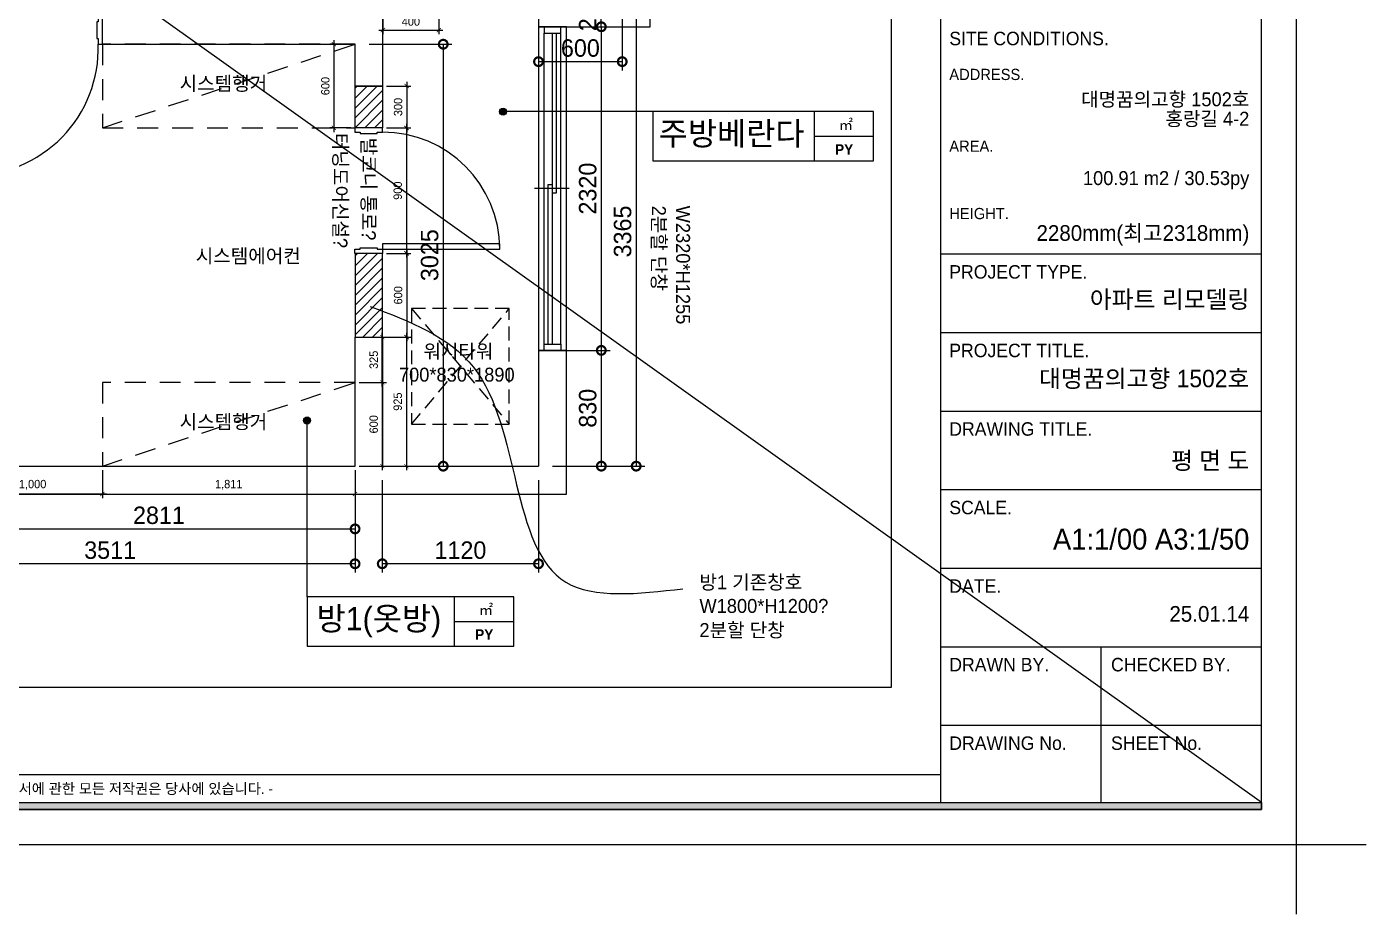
# Model space of a CAD drawing. Header units: millimetres. Extents: x 302328 to 345828, y 111587 to 154829.
# Drawn here: x 314727 to 324328, y 138979 to 145341 of the extents above; entities that cross this region are included whole.
import ezdxf
from ezdxf.enums import TextEntityAlignment as Align

# ---------------------------------------------------------------- set-up
doc = ezdxf.new("R2010")
doc.units = ezdxf.units.MM
doc.header["$LTSCALE"] = 100
doc.header["$PDMODE"] = 3
doc.linetypes.add('DASHEDX2', pattern=[1.5, 1, -0.5])
doc.linetypes.add('HID', pattern=[2.5, 1.5, -1])
doc.layers.get('DEFPOINTS').update_dxf_attribs({"color": 248})
for name, color, linetype in [('0-ELC TEXT', 7, 'Continuous'), ('03-TEXT', 3, 'Continuous'), ('03-WAL NEW', 3, 'Continuous'), ('06-FUR', 6, 'Continuous'), ('07-DIM', 5, 'Continuous'), ('07-DIM WAL', 5, 'Continuous'), ('C-WALL1', 2, 'Continuous'), ('C-WIN', 4, 'Continuous'), ('CO-DO-FR', 7, 'Continuous'), ('CO-DOOR', 8, 'Continuous'), ('F-SYM', 7, 'Continuous'), ('FORM(YOURNAME)-11', 1, 'Continuous'), ('FORM(YOURNAME)-11 @ 1', 1, 'Continuous')]:
    doc.layers.add(name, color=color, linetype=linetype)
doc.styles.add('HY 울릉도 L', font='')
doc.styles.add('HY울릉도L', font='Expo M.ttf')
doc.styles.add('YOURNAME', font='HY울릉도M.TTF')
doc.styles.add('넥슨고딕', font='NEXONLv1GothicBold.ttf')
doc.styles.add('코레일둥고', font='Korail_Round_Gothic_Medium.ttf')
doc.styles.get('HY 울릉도 L').set_extended_font_data('HY울릉도L')
doc.dimstyles.new('30', dxfattribs={"dimscale": 30, "dimtxt": 2, "dimasz": 1, "dimexe": 1, "dimexo": 1, "dimgap": 1, "dimtad": 1, "dimdec": 0, "dimrnd": 0.05, "dimdsep": 46, "dimlunit": 6, "dimtxsty": 'HY 울릉도 L', "dimblk": 'ARCHTICK', "dimcen": 2.5, "dimdle": 1, "dimclrd": 133, "dimclre": 133, "dimclrt": 30, "dimadec": 0, "dimazin": 0, "dimtfac": 1, "dimtdec": 0, "dimtix": 1, "dimtmove": 2, "dimatfit": 3, "dimldrblk": 'ARCHTICK', "dimfxl": 0, "dimlwd": -1, "dimlwe": -1, "dimarcsym": 0})
doc.dimstyles.new('50', dxfattribs={"dimscale": 50, "dimtxt": 2.5, "dimasz": 2.5, "dimexe": 1.25, "dimexo": 2, "dimtad": 1, "dimdec": 0, "dimtxsty": 'HY울릉도L', "dimblk": 'DOTSMALL', "dimcen": 2.5, "dimclrd": 1, "dimclre": 1, "dimclrt": 2, "dimadec": 0, "dimazin": 0, "dimtfac": 1, "dimtdec": 0, "dimtix": 1, "dimtmove": 0, "dimatfit": 3, "dimldrblk": 'DOTSMALL', "dimfxl": 0, "dimarcsym": 0})
pattern_1 = [(45, (0, 0), (-35.355339, 35.355339), [])]

# ---------------------------------------------------------------- blocks, each defined once
blk = doc.blocks.new('FORM-PLAN')
at = {"layer": 'FORM(YOURNAME)-11'}
h = blk.add_hatch(color=256, dxfattribs=at)
h.dxf.hatch_style = 1
h.paths.add_polyline_path([(-71444, 55115), (10556, 55115), (10556, 54915), (-71444, 54915)])
h.paths.add_polyline_path([(-71444, -2085), (10556, -2085), (10556, -2285), (-71444, -2285)])
at = {"layer": 'DEFPOINTS', "color": 158}
for p, q in [((1346, 54915), (1346, -2085)), ((1346, -1285), (-71444, -1285))]:
    blk.add_line(p, q, dxfattribs=at)
for points in [[(-71444, -2285), (10556, -2285), (10556, 55115), (-71444, 55115)], [(-69444, 53115), (-64, 53115), (-64, 1215), (-69444, 1215)]]:
    blk.add_lwpolyline(points, close=True, dxfattribs=at)
at = {"layer": 'DEFPOINTS', "color": 1}
blk.add_lwpolyline([(11556, -5285), (11556, -3285), (13556, -3285)], dxfattribs=at)
at = {"layer": 'FORM(YOURNAME)-11', "color": 14}
for p, q in [((1346, 13651), (10556, 13651)), ((1346, 11398), (10556, 11398)), ((1346, 9146), (10556, 9146)), ((1346, 6893), (10556, 6893)), ((1346, 4641), (10556, 4641)), ((1346, 2388), (10556, 2388)), ((5951, 2388), (5951, -2085)), ((1346, 136), (10556, 136))]:
    blk.add_line(p, q, dxfattribs=at)
at = {"layer": 'FORM(YOURNAME)-11', "color": 250}
blk.add_lwpolyline([(-72444, -3285), (11556, -3285), (11556, 56115), (-72444, 56115)], close=True, dxfattribs=at)
at = {"layer": 'FORM(YOURNAME)-11'}
blk.add_lwpolyline([(-71444, -2085), (10556, -2085), (10556, -2285), (-71444, -2285)], close=True, dxfattribs=at)
at = {"layer": 'FORM(YOURNAME)-11', "color": 14, "style": 'YOURNAME'}
for s, height, p in [('SITE CONDITIONS.', 386.14, (1603, 19829)), ('PROJECT TYPE.', 386.14, (1603, 13136)), ('PROJECT TITLE.', 386.14, (1603, 10883)), ('DRAWING TITLE.', 386.14, (1603, 8631)), ('SCALE.', 386.1, (1603, 6378)), ('DATE.', 386.1, (1603, 4126)), ('DRAWN BY.', 386.1, (1603, 1873)), ('CHECKED BY.', 386.14, (6240, 1873)), ('DRAWING No.', 386.14, (1603, -379)), ('SHEET No.', 386.1, (6240, -379))]:
    blk.add_text(s, height=height, dxfattribs=at).set_placement(p, align=Align.MIDDLE_LEFT)
at = {"layer": 'FORM(YOURNAME)-11', "color": 251, "style": 'YOURNAME'}
for s, p in [('ADDRESS.', (1603, 18799)), ('AREA.', (1603, 16740)), ('HEIGHT.', (1603, 14809))]:
    blk.add_text(s, height=321.8, dxfattribs=at).set_placement(p, align=Align.MIDDLE_LEFT)
at = {"layer": 'FORM(YOURNAME)-11', "color": 1, "style": 'YOURNAME'}
blk.add_text("- 본 도서는 어떠한 경우에도 무단으로 도용할 수 없으며 도용시 '지적재산권' 보호에 관한 법률에 의거, 법적 분쟁이 발생합니다.  또한 본 도서에 관한 모든 저작권은 당사에 있습니다. -", height=300, dxfattribs=at).set_placement((-32990, -1685), align=Align.MIDDLE_CENTER)
at = {"layer": 'FORM(YOURNAME)-11', "color": 3, "style": 'YOURNAME'}
for tag, height, p in [('1', 450, (9905, 18188)), ('2', 450, (9905, 17544)), ('3', 450, (9905, 16257)), ('4', 450, (9905, 14326)), ('5', 515, (9905, 12009)), ('6', 515, (9905, 9757)), ('7', 515, (9905, 7504)), ('8', 515, (9905, 5252)), ('9', 515, (9905, 2999)), ('10', 515, (5655, 811)), ('11', 515, (9905, 747)), ('12', 515, (5655, -1441)), ('13', 515, (9905, -1441))]:
    blk.add_attdef(tag, text='', height=height, dxfattribs=at).set_placement(p, align=Align.MIDDLE_RIGHT)
blk = doc.blocks.new('*U953')
at = {"layer": 'F-SYM'}
ref = blk.add_blockref('FORM-PLAN', (320938.8, 140299.7), dxfattribs=dict(at, xscale=0.2500000000000001, yscale=0.2500000000000001, zscale=0.2500000000000001))
ref.add_attrib('4', '2280mm(최고2318mm)', dxfattribs={"layer": 'FORM(YOURNAME)-11 @ 1', "color": 3, "height": 112.5, "style": 'YOURNAME'}).set_placement((323490.1, 143862.5), align=Align.MIDDLE_RIGHT)
ref.add_attrib('3', '100.91 m2 / 30.53py', dxfattribs={"layer": 'FORM(YOURNAME)-11 @ 1', "color": 3, "height": 100, "style": 'YOURNAME'}).set_placement((323490.1, 144256.2), align=Align.MIDDLE_RIGHT)
ref.add_attrib('2', '홍랑길 4-2', dxfattribs={"layer": 'FORM(YOURNAME)-11 @ 1', "color": 3, "height": 100, "style": 'YOURNAME'}).set_placement((323490.1, 144681.7), align=Align.MIDDLE_RIGHT)
ref.add_attrib('1', '대명꿈의고향 1502호', dxfattribs={"layer": 'FORM(YOURNAME)-11 @ 1', "color": 3, "height": 100, "style": 'YOURNAME'}).set_placement((323490.1, 144821.1), align=Align.MIDDLE_RIGHT)
ref.add_attrib('5', '아파트 리모델링', dxfattribs={"layer": 'FORM(YOURNAME)-11 @ 1', "color": 3, "height": 125, "style": 'YOURNAME'}).set_placement((323490.1, 143386.4), align=Align.MIDDLE_RIGHT)
ref.add_attrib('6', '대명꿈의고향 1502호', dxfattribs={"layer": 'FORM(YOURNAME)-11 @ 1', "color": 3, "height": 125, "style": 'YOURNAME'}).set_placement((323490.1, 142819.1), align=Align.MIDDLE_RIGHT)
ref.add_attrib('7', '평 면 도', dxfattribs={"layer": 'FORM(YOURNAME)-11 @ 1', "color": 3, "height": 125, "style": 'YOURNAME'}).set_placement((323490.1, 142231.3), align=Align.MIDDLE_RIGHT)
ref.add_attrib('8', 'A1:1/00 A3:1/50', dxfattribs={"layer": 'FORM(YOURNAME)-11 @ 1', "color": 3, "height": 150, "style": 'YOURNAME'}).set_placement((323490.1, 141667.5), align=Align.MIDDLE_RIGHT)
ref.add_attrib('9', '25.01.14', dxfattribs={"layer": 'FORM(YOURNAME)-11 @ 1', "color": 3, "height": 112.5, "style": 'YOURNAME'}).set_placement((323490.1, 141131.7), align=Align.MIDDLE_RIGHT)
blk = doc.blocks.new('FLOORPLAN')
at = {"layer": 'C-WALL1'}
for p, q in [((340382.6, 99519.1), (340382.6, 99734.1)), ((336456.6, 99394.1), (336456.6, 99594.1)), ((338467.6, 99094.1), (338467.6, 99639.1)), ((339582.6, 99519.1), (340382.6, 99519.1)), ((336456.6, 99394.1), (338267.6, 99394.1)), ((338267.6, 99094.1), (338267.6, 99394.1)), ((338467.6, 99094.1), (338267.6, 99094.1)), ((338267.6, 96369.1), (338267.6, 97294.1)), ((338267.6, 97294.1), (338467.6, 97294.1)), ((338467.6, 96369.1), (338467.6, 97294.1)), ((339782.6, 96169.1), (339782.6, 97199.1)), ((334756.6, 96369.1), (338267.6, 96369.1)), ((338467.6, 96369.1), (339582.6, 96369.1)), ((327876.6, 96169.1), (339782.6, 96169.1))]:
    blk.add_line(p, q, dxfattribs=at)
blk.add_lwpolyline([(339782.6, 97199.1), (339582.6, 97199.1), (339582.6, 96369.1)], dxfattribs=at)
at = {"layer": 'C-WIN'}
for p, q in [((339622.6, 97244.1), (339622.6, 99474.1)), ((339682.6, 97244.1), (339682.6, 99474.1)), ((339742.6, 97244.1), (339742.6, 99474.1)), ((339802.6, 98359.1), (339552.6, 98359.1))]:
    blk.add_line(p, q, dxfattribs=at)
for points in [[(339582.6, 99519.1), (339582.6, 97199.1), (339782.6, 97199.1), (339782.6, 99519.1)], [(339622.6, 99474.1), (339742.6, 99474.1), (339742.6, 99519.1), (339622.6, 99519.1)], [(339742.6, 97199.1), (339622.6, 97199.1), (339622.6, 97244.1), (339742.6, 97244.1)]]:
    blk.add_lwpolyline(points, close=True, dxfattribs=at)
for points in [[(339682.6, 98329.1), (339712.6, 98329.1), (339712.6, 99474.1)], [(339652.6, 97244.1), (339652.6, 98389.1), (339682.6, 98389.1)]]:
    blk.add_lwpolyline(points, dxfattribs=at)
at = {"layer": 'CO-DO-FR'}
blk.add_lwpolyline([(336456.6, 99394.1), (336456.6, 99594.1), (336426.6, 99594.1), (336426.6, 99554.1), (336416.6, 99554.1), (336416.6, 99434.1), (336426.6, 99434.1), (336426.6, 99394.1), (336456.6, 99394.1)], close=True, dxfattribs=at)
at = {"layer": 'CO-DOOR'}
blk.add_arc((335516.6, 99364.5), 910.5, 269.3707, 1.86142, dxfattribs=at)
blk = doc.blocks.new('_DOTSMALL')
at = {"color": 0, "linetype": 'ByBlock', "const_width": 0.5}
blk.add_lwpolyline([(-0.0625, 0, 1), (0.0625, 0, 1)], format="xyb", close=True, dxfattribs=at)
blk = doc.blocks.new('*D633')
at = {"layer": '07-DIM', "color": 1, "lineweight": -2}
for p, q in [((318395.3, 145456), (318395.3, 145028.5)), ((318995.3, 145456), (318995.3, 145028.5)), ((318395.3, 145091), (318995.3, 145091))]:
    blk.add_line(p, q, dxfattribs=at)
at = {"layer": 'DEFPOINTS', "color": 0}
for p in [(318395.3, 145556), (318995.3, 145556), (318995.3, 145091)]:
    blk.add_point(p, dxfattribs=at)
at = {"layer": '07-DIM', "color": 1, "lineweight": -2, "xscale": 125, "yscale": 125, "zscale": 125, "rotation": 180}
blk.add_blockref('_DOTSMALL', (318395.3, 145091), dxfattribs=at)
at = {"layer": '07-DIM', "color": 1, "lineweight": -2, "xscale": 125, "yscale": 125, "zscale": 125}
blk.add_blockref('_DOTSMALL', (318995.3, 145091), dxfattribs=at)
at = {"layer": '07-DIM', "color": 2, "insert": (318695.3, 145187.9), "char_height": 125, "attachment_point": 5, "style": 'HY울릉도L'}
blk.add_mtext('600', dxfattribs=at)
blk = doc.blocks.new('*D634')
at = {"layer": '07-DIM', "color": 1, "lineweight": -2}
for p, q in [((318495.3, 145556), (319157.8, 145556)), ((319095.3, 145556), (319095.3, 142191)), ((318495.3, 142191), (319157.8, 142191))]:
    blk.add_line(p, q, dxfattribs=at)
at = {"layer": 'DEFPOINTS', "color": 0}
for p in [(318395.3, 145556), (318395.3, 142191), (319095.3, 142191)]:
    blk.add_point(p, dxfattribs=at)
at = {"layer": '07-DIM', "color": 1, "lineweight": -2, "xscale": 125, "yscale": 125, "zscale": 125}
for p, rotation in [((319095.3, 145556), 90), ((319095.3, 142191), 270)]:
    blk.add_blockref('_DOTSMALL', p, dxfattribs=dict(at, rotation=rotation))
at = {"layer": '07-DIM', "color": 2, "insert": (318998.4, 143873.5), "char_height": 125, "attachment_point": 5, "rotation": 90, "style": 'HY울릉도L'}
blk.add_mtext('3365', dxfattribs=at)
blk = doc.blocks.new('*D635')
at = {"layer": '07-DIM', "color": 1, "lineweight": -2}
for p, q in [((318845.3, 145556), (318845.3, 145681)), ((318495.3, 145556), (318907.8, 145556)), ((318845.3, 145341), (318845.3, 145556)), ((318495.3, 145341), (318907.8, 145341)), ((318845.3, 145341), (318845.3, 145216))]:
    blk.add_line(p, q, dxfattribs=at)
at = {"layer": 'DEFPOINTS', "color": 0}
for p in [(318395.3, 145556), (318845.3, 145556), (318395.3, 145341)]:
    blk.add_point(p, dxfattribs=at)
at = {"layer": '07-DIM', "color": 1, "lineweight": -2, "xscale": 125, "yscale": 125, "zscale": 125}
for p, rotation in [((318845.3, 145556), 270), ((318845.3, 145341), 90)]:
    blk.add_blockref('_DOTSMALL', p, dxfattribs=dict(at, rotation=rotation))
at = {"layer": '07-DIM', "color": 2, "insert": (318748.4, 145448.5), "char_height": 125, "attachment_point": 5, "rotation": 90, "style": 'HY울릉도L'}
blk.add_mtext('215', dxfattribs=at)
blk = doc.blocks.new('*D636')
at = {"layer": '07-DIM', "color": 1, "lineweight": -2}
for p, q in [((318495.3, 145341), (318907.8, 145341)), ((318845.3, 145341), (318845.3, 143021)), ((318535.3, 143021), (318907.8, 143021))]:
    blk.add_line(p, q, dxfattribs=at)
at = {"layer": 'DEFPOINTS', "color": 0}
for p in [(318395.3, 145341), (318435.3, 143021), (318845.3, 143021)]:
    blk.add_point(p, dxfattribs=at)
at = {"layer": '07-DIM', "color": 1, "lineweight": -2, "xscale": 125, "yscale": 125, "zscale": 125}
for p, rotation in [((318845.3, 145341), 90), ((318845.3, 143021), 270)]:
    blk.add_blockref('_DOTSMALL', p, dxfattribs=dict(at, rotation=rotation))
at = {"layer": '07-DIM', "color": 2, "insert": (318748.3, 144181), "char_height": 125, "attachment_point": 5, "rotation": 90, "style": 'HY울릉도L'}
blk.add_mtext('2320', dxfattribs=at)
blk = doc.blocks.new('*D637')
at = {"layer": '07-DIM', "color": 1, "lineweight": -2}
for p, q in [((318495.3, 143021), (318907.8, 143021)), ((318845.3, 143021), (318845.3, 142191)), ((318495.3, 142191), (318907.8, 142191))]:
    blk.add_line(p, q, dxfattribs=at)
at = {"layer": 'DEFPOINTS', "color": 0}
for p in [(318395.3, 143021), (318395.3, 142191), (318845.3, 142191)]:
    blk.add_point(p, dxfattribs=at)
at = {"layer": '07-DIM', "color": 1, "lineweight": -2, "xscale": 125, "yscale": 125, "zscale": 125}
for p, rotation in [((318845.3, 143021), 90), ((318845.3, 142191), 270)]:
    blk.add_blockref('_DOTSMALL', p, dxfattribs=dict(at, rotation=rotation))
at = {"layer": '07-DIM', "color": 2, "insert": (318748.3, 142606), "char_height": 125, "attachment_point": 5, "rotation": 90, "style": 'HY울릉도L'}
blk.add_mtext('830', dxfattribs=at)
blk = doc.blocks.new('*D638')
at = {"layer": '07-DIM', "color": 1, "lineweight": -2}
for p, q in [((317275.3, 142091), (317275.3, 141428.5)), ((318395.3, 142091), (318395.3, 141428.5)), ((318395.3, 141491), (317275.3, 141491))]:
    blk.add_line(p, q, dxfattribs=at)
at = {"layer": 'DEFPOINTS', "color": 0}
for p in [(317275.3, 142191), (318395.3, 142191), (317275.3, 141491)]:
    blk.add_point(p, dxfattribs=at)
at = {"layer": '07-DIM', "color": 1, "lineweight": -2, "xscale": 125, "yscale": 125, "zscale": 125, "rotation": 180}
blk.add_blockref('_DOTSMALL', (317275.3, 141491), dxfattribs=at)
at = {"layer": '07-DIM', "color": 1, "lineweight": -2, "xscale": 125, "yscale": 125, "zscale": 125}
blk.add_blockref('_DOTSMALL', (318395.3, 141491), dxfattribs=at)
at = {"layer": '07-DIM', "color": 2, "insert": (317835.3, 141588), "char_height": 125, "attachment_point": 5, "style": 'HY울릉도L'}
blk.add_mtext('1120', dxfattribs=at)
blk = doc.blocks.new('*D639')
at = {"layer": '07-DIM', "color": 1, "lineweight": -2}
for p, q in [((313569.3, 142091), (313569.3, 141428.5)), ((317080.3, 142091), (317080.3, 141428.5)), ((317080.3, 141491), (313569.3, 141491))]:
    blk.add_line(p, q, dxfattribs=at)
at = {"layer": 'DEFPOINTS', "color": 0}
for p in [(313569.3, 142191), (317080.3, 142191), (313569.3, 141491)]:
    blk.add_point(p, dxfattribs=at)
at = {"layer": '07-DIM', "color": 1, "lineweight": -2, "xscale": 125, "yscale": 125, "zscale": 125, "rotation": 180}
blk.add_blockref('_DOTSMALL', (313569.3, 141491), dxfattribs=at)
at = {"layer": '07-DIM', "color": 1, "lineweight": -2, "xscale": 125, "yscale": 125, "zscale": 125}
blk.add_blockref('_DOTSMALL', (317080.3, 141491), dxfattribs=at)
at = {"layer": '07-DIM', "color": 2, "insert": (315324.8, 141587.9), "char_height": 125, "attachment_point": 5, "style": 'HY울릉도L'}
blk.add_mtext('3511', dxfattribs=at)
blk = doc.blocks.new('*D641')
at = {"layer": '07-DIM', "color": 1, "lineweight": -2}
for p, q in [((314269.3, 142091), (314269.3, 141678.5)), ((317080.3, 142091), (317080.3, 141678.5)), ((314269.3, 141741), (317080.3, 141741))]:
    blk.add_line(p, q, dxfattribs=at)
at = {"layer": 'DEFPOINTS', "color": 0}
for p in [(314269.3, 142191), (317080.3, 142191), (317080.3, 141741)]:
    blk.add_point(p, dxfattribs=at)
at = {"layer": '07-DIM', "color": 1, "lineweight": -2, "xscale": 125, "yscale": 125, "zscale": 125, "rotation": 180}
blk.add_blockref('_DOTSMALL', (314269.3, 141741), dxfattribs=at)
at = {"layer": '07-DIM', "color": 1, "lineweight": -2, "xscale": 125, "yscale": 125, "zscale": 125}
blk.add_blockref('_DOTSMALL', (317080.3, 141741), dxfattribs=at)
at = {"layer": '07-DIM', "color": 2, "insert": (315674.8, 141837.9), "char_height": 125, "attachment_point": 5, "style": 'HY울릉도L'}
blk.add_mtext('2811', dxfattribs=at)
blk = doc.blocks.new('*D659')
at = {"layer": '07-DIM', "color": 1, "lineweight": -2}
for p, q in [((317180.3, 145216), (317774.8, 145216)), ((317712.3, 145216), (317712.3, 142191)), ((317180.3, 142191), (317774.8, 142191))]:
    blk.add_line(p, q, dxfattribs=at)
at = {"layer": 'DEFPOINTS', "color": 0}
for p in [(317080.3, 145216), (317080.3, 142191), (317712.3, 142191)]:
    blk.add_point(p, dxfattribs=at)
at = {"layer": '07-DIM', "color": 1, "lineweight": -2, "xscale": 125, "yscale": 125, "zscale": 125}
for p, rotation in [((317712.3, 145216), 90), ((317712.3, 142191), 270)]:
    blk.add_blockref('_DOTSMALL', p, dxfattribs=dict(at, rotation=rotation))
at = {"layer": '07-DIM', "color": 2, "insert": (317615.2, 143703.5), "char_height": 125, "attachment_point": 5, "rotation": 90, "style": 'HY울릉도L'}
blk.add_mtext('3025', dxfattribs=at)
blk = doc.blocks.new('_ArchTick')
at = {"color": 0, "linetype": 'ByBlock', "const_width": 0.15}
blk.add_lwpolyline([(-0.5, -0.5), (0.5, 0.5)], dxfattribs=at)
blk = doc.blocks.new('*D674')
at = {"layer": '07-DIM WAL', "color": 133}
for p, q in [((314269.3, 142161), (314269.3, 141961)), ((315269.3, 142161), (315269.3, 141961)), ((315299.3, 141991), (314239.3, 141991))]:
    blk.add_line(p, q, dxfattribs=at)
at = {"layer": 'DEFPOINTS', "color": 0}
for p in [(314269.3, 142191), (315269.3, 142191), (314269.3, 141991)]:
    blk.add_point(p, dxfattribs=at)
at = {"layer": '07-DIM WAL', "color": 133, "xscale": 30, "yscale": 30, "zscale": 30, "rotation": 180}
blk.add_blockref('_ArchTick', (314269.3, 141991), dxfattribs=at)
at = {"layer": '07-DIM WAL', "color": 133, "xscale": 30, "yscale": 30, "zscale": 30}
blk.add_blockref('_ArchTick', (315269.3, 141991), dxfattribs=at)
at = {"layer": '07-DIM WAL', "color": 30, "insert": (314769.3, 142056.9), "char_height": 60, "attachment_point": 5, "style": 'HY 울릉도 L'}
blk.add_mtext('1,000', dxfattribs=at)
blk = doc.blocks.new('*D675')
at = {"layer": '07-DIM WAL', "color": 133}
for p, q in [((315269.3, 142161), (315269.3, 141961)), ((317080.3, 142161), (317080.3, 141961)), ((315239.3, 141991), (317110.3, 141991))]:
    blk.add_line(p, q, dxfattribs=at)
at = {"layer": 'DEFPOINTS', "color": 0}
for p in [(315269.3, 142191), (317080.3, 142191), (317080.3, 141991)]:
    blk.add_point(p, dxfattribs=at)
at = {"layer": '07-DIM WAL', "color": 133, "xscale": 30, "yscale": 30, "zscale": 30, "rotation": 180}
blk.add_blockref('_ArchTick', (315269.3, 141991), dxfattribs=at)
at = {"layer": '07-DIM WAL', "color": 133, "xscale": 30, "yscale": 30, "zscale": 30}
blk.add_blockref('_ArchTick', (317080.3, 141991), dxfattribs=at)
at = {"layer": '07-DIM WAL', "color": 30, "insert": (316174.8, 142056.9), "char_height": 60, "attachment_point": 5, "style": 'HY 울릉도 L'}
blk.add_mtext('1,811', dxfattribs=at)
blk = doc.blocks.new('*D676')
at = {"layer": '07-DIM WAL', "color": 133}
for p, q in [((317110.3, 142791), (317305.3, 142791)), ((317275.3, 142821), (317275.3, 142161)), ((317110.3, 142191), (317305.3, 142191))]:
    blk.add_line(p, q, dxfattribs=at)
at = {"layer": 'DEFPOINTS', "color": 0}
for p in [(317080.3, 142791), (317080.3, 142191), (317275.3, 142191)]:
    blk.add_point(p, dxfattribs=at)
at = {"layer": '07-DIM WAL', "color": 133, "xscale": 30, "yscale": 30, "zscale": 30}
for p, rotation in [((317275.3, 142791), 90), ((317275.3, 142191), 270)]:
    blk.add_blockref('_ArchTick', p, dxfattribs=dict(at, rotation=rotation))
at = {"layer": '07-DIM WAL', "color": 30, "insert": (317214, 142491), "char_height": 60, "attachment_point": 5, "rotation": 90, "style": 'HY 울릉도 L'}
blk.add_mtext('600', dxfattribs=at)
blk = doc.blocks.new('*D677')
at = {"layer": '07-DIM WAL', "color": 133}
for p, q in [((317050.3, 145216), (316898.7, 145216)), ((316928.7, 145246), (316928.7, 144586)), ((317050.3, 144616), (316898.7, 144616))]:
    blk.add_line(p, q, dxfattribs=at)
at = {"layer": 'DEFPOINTS', "color": 0}
for p in [(317080.3, 145216), (316928.7, 144616), (317080.3, 144616)]:
    blk.add_point(p, dxfattribs=at)
at = {"layer": '07-DIM WAL', "color": 133, "xscale": 30, "yscale": 30, "zscale": 30}
for p, rotation in [((316928.7, 145216), 90), ((316928.7, 144616), 270)]:
    blk.add_blockref('_ArchTick', p, dxfattribs=dict(at, rotation=rotation))
at = {"layer": '07-DIM WAL', "color": 30, "insert": (316867.4, 144916), "char_height": 60, "attachment_point": 5, "rotation": 90, "style": 'HY 울릉도 L'}
blk.add_mtext('600', dxfattribs=at)
blk = doc.blocks.new('*D678')
at = {"layer": '07-DIM WAL', "color": 133}
for p, q in [((317275.3, 142761), (317275.3, 143146)), ((317110.3, 143116), (317305.3, 143116)), ((317110.3, 142791), (317305.3, 142791))]:
    blk.add_line(p, q, dxfattribs=at)
at = {"layer": 'DEFPOINTS', "color": 0}
for p in [(317080.3, 143116), (317275.3, 143116), (317080.3, 142791)]:
    blk.add_point(p, dxfattribs=at)
at = {"layer": '07-DIM WAL', "color": 133, "xscale": 30, "yscale": 30, "zscale": 30}
for p, rotation in [((317275.3, 143116), 90), ((317275.3, 142791), 270)]:
    blk.add_blockref('_ArchTick', p, dxfattribs=dict(at, rotation=rotation))
at = {"layer": '07-DIM WAL', "color": 30, "insert": (317214, 142953.5), "char_height": 60, "attachment_point": 5, "rotation": 90, "style": 'HY 울릉도 L'}
blk.add_mtext('325', dxfattribs=at)
blk = doc.blocks.new('*D680')
at = {"layer": '07-DIM WAL', "color": 133}
for p, q in [((317305.3, 144916), (317480.4, 144916)), ((317450.4, 144946), (317450.4, 144586)), ((317307.8, 144616), (317480.4, 144616))]:
    blk.add_line(p, q, dxfattribs=at)
at = {"layer": 'DEFPOINTS', "color": 0}
for p in [(317275.3, 144916), (317277.8, 144616), (317450.4, 144616)]:
    blk.add_point(p, dxfattribs=at)
at = {"layer": '07-DIM WAL', "color": 133, "xscale": 30, "yscale": 30, "zscale": 30}
for p, rotation in [((317450.4, 144916), 90), ((317450.4, 144616), 270)]:
    blk.add_blockref('_ArchTick', p, dxfattribs=dict(at, rotation=rotation))
at = {"layer": '07-DIM WAL', "color": 30, "insert": (317389, 144766), "char_height": 60, "attachment_point": 5, "rotation": 90, "style": 'HY 울릉도 L'}
blk.add_mtext('300', dxfattribs=at)
blk = doc.blocks.new('*D681')
at = {"layer": '07-DIM WAL', "color": 133}
for p, q in [((317305.3, 144616), (317477.9, 144616)), ((317447.9, 144646), (317447.9, 143686)), ((317305.3, 143716), (317477.9, 143716))]:
    blk.add_line(p, q, dxfattribs=at)
at = {"layer": 'DEFPOINTS', "color": 0}
for p in [(317275.3, 144616), (317275.3, 143716), (317447.9, 143716)]:
    blk.add_point(p, dxfattribs=at)
at = {"layer": '07-DIM WAL', "color": 133, "xscale": 30, "yscale": 30, "zscale": 30}
for p, rotation in [((317447.9, 144616), 90), ((317447.9, 143716), 270)]:
    blk.add_blockref('_ArchTick', p, dxfattribs=dict(at, rotation=rotation))
at = {"layer": '07-DIM WAL', "color": 30, "insert": (317386.6, 144166), "char_height": 60, "attachment_point": 5, "rotation": 90, "style": 'HY 울릉도 L'}
blk.add_mtext('900', dxfattribs=at)
blk = doc.blocks.new('*D682')
at = {"layer": '07-DIM WAL', "color": 133}
for p, q in [((317447.9, 143146), (317447.9, 142161)), ((317305.3, 143116), (317477.9, 143116)), ((317305.3, 142191), (317477.9, 142191))]:
    blk.add_line(p, q, dxfattribs=at)
at = {"layer": 'DEFPOINTS', "color": 0}
for p in [(317275.3, 143116), (317275.3, 142191), (317447.9, 142191)]:
    blk.add_point(p, dxfattribs=at)
at = {"layer": '07-DIM WAL', "color": 133, "xscale": 30, "yscale": 30, "zscale": 30}
for p, rotation in [((317447.9, 143116), 90), ((317447.9, 142191), 270)]:
    blk.add_blockref('_ArchTick', p, dxfattribs=dict(at, rotation=rotation))
at = {"layer": '07-DIM WAL', "color": 30, "insert": (317386.5, 142653.5), "char_height": 60, "attachment_point": 5, "rotation": 90, "style": 'HY 울릉도 L'}
blk.add_mtext('925', dxfattribs=at)
blk = doc.blocks.new('D-001')
at = {"layer": 'CO-DO-FR'}
for points in [[(0, 200), (0, 0), (30, 0), (30, 40), (40, 40), (40, 160), (30, 160), (30, 200), (0, 200)], [(900, 200), (900, 0), (870, 0), (870, 40), (860, 40), (860, 160), (870, 160), (870, 200), (900, 200)]]:
    blk.add_lwpolyline(points, close=True, dxfattribs=at)
at = {"layer": 'CO-DOOR'}
blk.add_lwpolyline([(830, 1040), (830, 200), (870, 200), (870, 1040)], close=True, dxfattribs=at)
blk.add_arc((870, 200), 840, 90, 180, dxfattribs=at)
blk = doc.blocks.new('*D689')
at = {"layer": '07-DIM WAL', "color": 133}
for p, q in [((317450.4, 143746), (317450.4, 143086)), ((317307.8, 143716), (317480.4, 143716)), ((317305.3, 143116), (317480.4, 143116))]:
    blk.add_line(p, q, dxfattribs=at)
at = {"layer": 'DEFPOINTS', "color": 0}
for p in [(317277.8, 143716), (317275.3, 143116), (317450.4, 143116)]:
    blk.add_point(p, dxfattribs=at)
at = {"layer": '07-DIM WAL', "color": 133, "xscale": 30, "yscale": 30, "zscale": 30}
for p, rotation in [((317450.4, 143716), 90), ((317450.4, 143116), 270)]:
    blk.add_blockref('_ArchTick', p, dxfattribs=dict(at, rotation=rotation))
at = {"layer": '07-DIM WAL', "color": 30, "insert": (317389.1, 143416), "char_height": 60, "attachment_point": 5, "rotation": 90, "style": 'HY 울릉도 L'}
blk.add_mtext('600', dxfattribs=at)
blk = doc.blocks.new('*D694')
at = {"layer": '06-FUR', "color": 133}
for p, q in [((317280.3, 145431), (317280.3, 145287.1)), ((317680.4, 145431.1), (317680.4, 145287.1)), ((317250.3, 145317.1), (317710.4, 145317.1))]:
    blk.add_line(p, q, dxfattribs=at)
at = {"layer": 'DEFPOINTS', "color": 0}
for p in [(317280.3, 145461), (317680.4, 145461.1), (317680.4, 145317.1)]:
    blk.add_point(p, dxfattribs=at)
at = {"layer": '06-FUR', "color": 133, "xscale": 30, "yscale": 30, "zscale": 30, "rotation": 180}
blk.add_blockref('_ArchTick', (317280.3, 145317.1), dxfattribs=at)
at = {"layer": '06-FUR', "color": 133, "xscale": 30, "yscale": 30, "zscale": 30}
blk.add_blockref('_ArchTick', (317680.4, 145317.1), dxfattribs=at)
at = {"layer": '06-FUR', "color": 30, "insert": (317480.4, 145378.3), "char_height": 60, "attachment_point": 5, "style": 'HY 울릉도 L'}
blk.add_mtext('400', dxfattribs=at)

msp = doc.modelspace()

# ---------------------------------------------------------------- hatches: boundary and pattern name
at = {"layer": '0-ELC TEXT'}
h = msp.add_hatch(color=256, dxfattribs=at)
h.dxf.hatch_style = 1
edge = h.paths.add_edge_path()
edge.add_arc((318140.7, 144732.5), 25, -180, 180)
h = msp.add_hatch(color=256, dxfattribs=at)
h.dxf.hatch_style = 1
edge = h.paths.add_edge_path()
edge.add_arc((316736.1, 142517.9), 25, 180, 540, ccw=False)
at = {"layer": '03-WAL NEW'}
h = msp.add_hatch(dxfattribs=at)
h.set_pattern_fill('_USER', color=256, scale=50, angle=45, pattern_type=0)
h.set_pattern_definition(pattern_1)
h.paths.add_polyline_path([(317080.3, 144916), (317277.8, 144916), (317277.8, 144616), (317080.3, 144616)])
h = msp.add_hatch(dxfattribs=at)
h.set_pattern_fill('_USER', color=256, scale=50, angle=45, pattern_type=0)
h.set_pattern_definition(pattern_1)
h.paths.add_polyline_path([(317080.3, 143116), (317277.8, 143116), (317277.8, 143716), (317080.3, 143716)])

# ---------------------------------------------------------------- linework, layer by layer
at = {"layer": '0-ELC TEXT'}
for p, q in [((319215.4, 144732.5), (318140.7, 144732.5)), ((320372.6, 144378.8), (320372.6, 144732.5)), ((320372.6, 144555.7), (320797.3, 144555.7)), ((317793.3, 140901.3), (317793.3, 141255.1)), ((317793.3, 141078.2), (318218, 141078.2))]:
    msp.add_line(p, q, dxfattribs=at)
for points in [[(319215.4, 144378.8), (320797.3, 144378.8), (320797.3, 144732.5), (319215.4, 144732.5)], [(316736.1, 140901.3), (318218, 140901.3), (318218, 141255.1), (316736.1, 141255.1)]]:
    msp.add_lwpolyline(points, close=True, dxfattribs=at)
msp.add_lwpolyline([(316736.1, 141255.1), (316736.1, 142517.9)], dxfattribs=at)
for centre in [(318140.7, 144732.5), (316736.1, 142517.9)]:
    msp.add_circle(centre, 25, dxfattribs=at)
msp.add_spline([(317188.8, 143336.6), (317930.1, 142899.6), (318591.4, 141359.6), (319428.7, 141311.6)], degree=3, dxfattribs=at)
at = {"layer": '03-WAL NEW'}
for points in [[(317080.3, 144916), (317277.8, 144916), (317277.8, 144616), (317080.3, 144616)], [(317080.3, 143116), (317277.8, 143116), (317277.8, 143716), (317080.3, 143716)]]:
    msp.add_lwpolyline(points, close=True, dxfattribs=at)
at = {"layer": '06-FUR', "color": 7, "linetype": 'DASHEDX2'}
for p, q in [((317485.3, 142491), (318185.3, 143321)), ((317485.3, 143321), (318185.3, 142491))]:
    msp.add_line(p, q, dxfattribs=at)
at = {"layer": '06-FUR', "linetype": 'HID'}
for points in [[(315269.3, 144616), (317080.3, 144616), (317080.3, 145216), (315269.3, 145216), (315269.3, 144616), (317080.3, 145216)], [(315269.3, 142191), (317080.3, 142191), (317080.3, 142791), (315269.3, 142791), (315269.3, 142191), (317080.3, 142791)]]:
    msp.add_lwpolyline(points, dxfattribs=at)
at = {"layer": '06-FUR', "color": 7, "linetype": 'DASHEDX2'}
msp.add_lwpolyline([(317485.3, 142491), (318185.3, 142491), (318185.3, 143321), (317485.3, 143321)], close=True, dxfattribs=at)
at = {"layer": '07-DIM WAL'}
msp.add_line((323577.8, 139778.5), (302827.8, 154578.5), dxfattribs=at)

# ---------------------------------------------------------------- block references
msp.add_blockref('FLOORPLAN', (-21187.3, 45821.9))
msp.add_blockref('*U953', (0, 0), dxfattribs=at)
at = {"layer": 'CO-DOOR', "rotation": 270}
msp.add_blockref('D-001', (317077.8, 144616), dxfattribs=at)

# ---------------------------------------------------------------- texts
at = {"layer": '0-ELC TEXT', "style": '코레일둥고'}
for s, p in [('시스템행거', (315823.2, 144884.2)), ('시스템에어컨', (315938.2, 143648)), ('워시타워', (317570.4, 142964.4)), ('700*830*1890', (317394.8, 142796.9)), ('시스템행거', (315823.2, 142459.2)), ('방1 기존창호 ', (319548.7, 141308.5)), ('W1800*H1200?', (319548.7, 141138.6)), ('2분할 단창', (319548.7, 140965.6))]:
    msp.add_text(s, height=100, dxfattribs=at).set_placement(p)
for s, p in [('터닝도어신설?', (316925.3, 144580)), ('2분할 단창', (319208.3, 144058.6)), ('W2320*H1255', (319381.3, 144058.6))]:
    msp.add_text(s, height=100, rotation=270, dxfattribs=at).set_placement(p)
at = {"layer": '0-ELC TEXT', "color": 10, "style": '코레일둥고'}
msp.add_text('발코니 통로?', height=100, rotation=270, dxfattribs=at).set_placement((317128.4, 144546))
at = {"layer": '03-TEXT'}
for s, height, style, p in [('주방베란다', 166.67, '코레일둥고', (319779.1, 144491.7)), ('㎡', 75, '넥슨고딕', (320598.3, 144600.7)), ('PY', 75, '넥슨고딕', (320585.5, 144423.9)), ('방1(옷방)', 166.67, '코레일둥고', (317250.8, 141014.3)), ('㎡', 75, '넥슨고딕', (318019, 141123.3)), ('PY', 75, '넥슨고딕', (318006.2, 140946.4))]:
    msp.add_text(s, height=height, dxfattribs=dict(at, style=style)).set_placement(p, align=Align.CENTER)

# ---------------------------------------------------------------- dimensions: what is measured, and where the dimension line sits
at = {"layer": '06-FUR'}
dim = msp.add_linear_dim(base=(317680.4, 145317.1), p1=(317280.3, 145461), p2=(317680.4, 145461.1), dimstyle='30', dxfattribs=at)
dim.commit()
dim.dimension.update_dxf_attribs({"geometry": '*D694', "text_midpoint": (317480.4, 145378.3)})
at = {"layer": '07-DIM'}
for base, p1, p2, picture, middle in [((318845.3, 145556), (318395.3, 145341), (318395.3, 145556), '*D635', (318748.4, 145448.5)), ((319095.3, 142191), (318395.3, 145556), (318395.3, 142191), '*D634', (318998.4, 143873.5)), ((318845.3, 143021), (318395.3, 145341), (318435.3, 143021), '*D636', (318748.3, 144181)), ((317712.3, 142191), (317080.3, 145216), (317080.3, 142191), '*D659', (317615.2, 143703.5)), ((318845.3, 142191), (318395.3, 143021), (318395.3, 142191), '*D637', (318748.3, 142606))]:
    dim = msp.add_linear_dim(base=base, p1=p1, p2=p2, angle=90, dimstyle='50', dxfattribs=at)
    dim.commit()
    dim.dimension.update_dxf_attribs({"geometry": picture, "text_midpoint": middle})
for base, p1, p2, picture, middle in [((318995.3, 145091), (318395.3, 145556), (318995.3, 145556), '*D633', (318695.3, 145187.9)), ((313569.3, 141491), (317080.3, 142191), (313569.3, 142191), '*D639', (315324.8, 141587.9)), ((317080.3, 141741), (314269.3, 142191), (317080.3, 142191), '*D641', (315674.8, 141837.9)), ((317275.3, 141491), (318395.3, 142191), (317275.3, 142191), '*D638', (317835.3, 141588))]:
    dim = msp.add_linear_dim(base=base, p1=p1, p2=p2, dimstyle='50', dxfattribs=at)
    dim.commit()
    dim.dimension.update_dxf_attribs({"geometry": picture, "text_midpoint": middle})
at = {"layer": '07-DIM WAL'}
for base, p1, p2, picture, middle in [((316928.7, 144616), (317080.3, 145216), (317080.3, 144616), '*D677', (316867.4, 144916)), ((317450.4, 144616), (317275.3, 144916), (317277.8, 144616), '*D680', (317389, 144766)), ((317447.9, 143716), (317275.3, 144616), (317275.3, 143716), '*D681', (317386.6, 144166)), ((317450.4, 143116), (317277.8, 143716), (317275.3, 143116), '*D689', (317389.1, 143416)), ((317275.3, 143116), (317080.3, 142791), (317080.3, 143116), '*D678', (317214, 142953.5)), ((317447.9, 142191), (317275.3, 143116), (317275.3, 142191), '*D682', (317386.5, 142653.5)), ((317275.3, 142191), (317080.3, 142791), (317080.3, 142191), '*D676', (317214, 142491))]:
    dim = msp.add_linear_dim(base=base, p1=p1, p2=p2, angle=90, dimstyle='30', dxfattribs=at)
    dim.commit()
    dim.dimension.update_dxf_attribs({"geometry": picture, "text_midpoint": middle})
for base, p2, picture, middle in [((314269.3, 141991), (314269.3, 142191), '*D674', (314769.3, 142056.9)), ((317080.3, 141991), (317080.3, 142191), '*D675', (316174.8, 142056.9))]:
    dim = msp.add_linear_dim(base=base, p1=(315269.3, 142191), p2=p2, dimstyle='30', dxfattribs=at)
    dim.commit()
    dim.dimension.update_dxf_attribs({"geometry": picture, "text_midpoint": middle})

doc.saveas('drawing.dxf')
